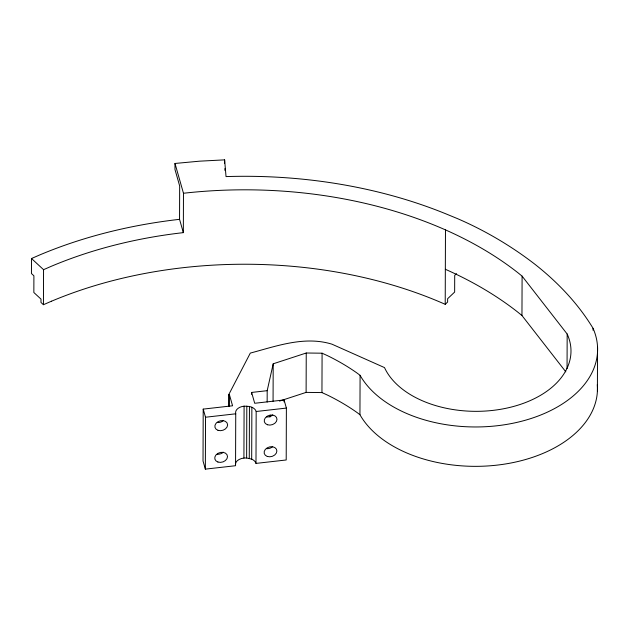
<?xml version="1.0" encoding="UTF-8"?>
<svg xmlns="http://www.w3.org/2000/svg" width="629" height="629" viewBox="0 0 629 629"><rect width="100%" height="100%" fill="white"/><g stroke="black" fill="none" stroke-linecap="round" stroke-linejoin="round"><path stroke-width="0.94" d="M593.037 330.233L593.045 328.307A371.959 236.598 0.2 0 0 534.729 264.125C511.07 245.892 485.156 230.607 457.747 218.735L447.934 214.686A371.59 236.362 0.2 0 0 226.031 176.592L224.624 159.868L199.715 161.166L174.988 163.461L174.972 169.468L179.666 185.956L179.548 219.332A371.59 236.362 0.2 0 0 39.792 254.91L31.505 258.519L31.45 273.544L33.903 275.809L33.848 292.501L40.995 299.113L40.979 302.447L43.432 304.719L51.444 301.22M43.432 304.719L43.558 269.676L31.505 258.519M43.558 269.676L51.57 266.177A350.337 222.847 0.2 0 1 183.338 232.636L183.471 193.252L174.988 163.461M228.484 406.436L228.524 395.059L229.491 394.949L232.573 405.784L203.206 409.109L203.025 461.002L205.345 469.132L235.561 465.712L235.741 413.811A10.378 6.605 0.2 0 1 244.099 406.153L249.454 406.452L251.867 407.246A10.378 6.605 0.2 0 1 256.168 411.5L255.987 463.4L286.203 459.98L286.384 408.079L284.072 399.958L254.706 403.275L251.616 392.441L267.191 390.68L273.198 363.806L306.244 353.011L322.087 353.191L327.599 355.715A215.912 137.334 0.2 0 1 357.437 373.327L360.087 375.34A122.403 77.854 0.2 0 0 512.572 423.325A122.403 77.854 0.2 0 0 593.045 328.307M205.345 469.132L205.526 417.231L203.206 409.109M224.608 163.304L224.624 159.868M229.451 406.326L229.491 394.949M235.427 463.99A10.378 6.605 0.2 0 1 243.918 458.054L244.099 406.153M255.987 463.4A10.378 6.605 0.2 0 0 251.686 459.139L246.631 457.975L246.812 406.082M249.273 458.344L249.454 406.452M251.616 394.344L251.616 392.441M251.686 459.139L251.867 407.246M267.152 402.057L267.191 390.68M273.065 401.263L273.198 363.806M284.064 401.915L284.072 399.958M279.488 401.09L306.111 392.394L306.244 353.011M597.291 384.633A122.403 77.854 0.2 0 1 499.355 464.847A122.403 77.854 0.2 0 1 359.945 414.723L357.296 412.71A215.912 137.334 0.2 0 0 327.465 395.098L321.946 392.575L322.087 353.191M359.945 414.723L360.087 375.34M51.46 301.228A350.314 222.823 0.2 0 1 445.214 304.318L445.474 229.899M565.833 371.857L521.96 315.522L522.101 276.139L517.934 272.758A350.298 222.815 0.2 0 0 183.479 193.26M567.051 368.602L567.169 334.023L522.101 276.139M597.393 391.324L597.55 347.161M269.951 417.09L270.368 415.234M228.524 395.059L250.303 353.097C276.713 346.044 304.609 335.752 331.939 344.173L384.508 367.603A95.152 60.526 0.2 0 0 502.54 408.96A95.152 60.526 0.2 0 0 567.169 334.023M456.512 273.662L454.704 275.376L454.649 292.06L447.636 298.704L447.62 302.038L445.214 304.318M205.526 417.231L235.741 413.811M256.168 411.5L286.384 408.079M243.918 458.054L246.631 457.975M306.111 392.394L321.946 392.575M521.96 315.522L517.801 312.141A350.274 222.8 0.2 0 0 445.34 269.275M179.548 219.332L183.338 232.636M224.836 168.666L224.993 170.522M223.421 420.534A6.487 4.922 -15.9 0 1 217.249 422.531M223.311 452.235A6.487 4.922 -15.9 0 1 217.139 454.232M272.789 414.943A6.487 4.922 -15.9 0 1 266.617 416.941M272.679 446.653A6.487 4.922 -15.9 0 1 266.507 448.642M218.027 430.33A6.487 4.922 -15.9 0 0 227.619 424.905A6.487 4.922 -15.9 0 0 218.059 421.658A6.487 4.922 -15.9 0 0 218.027 430.33M217.917 462.032A6.487 4.922 -15.9 0 0 227.509 456.615A6.487 4.922 -15.9 0 0 217.948 453.36A6.487 4.922 -15.9 0 0 217.917 462.032M267.396 424.74A6.487 4.922 -15.9 0 0 276.988 419.323A6.487 4.922 -15.9 0 0 267.427 416.068A6.487 4.922 -15.9 0 0 267.396 424.74M267.286 456.442A6.487 4.922 -15.9 0 0 276.878 451.024A6.487 4.922 -15.9 0 0 267.317 447.769A6.487 4.922 -15.9 0 0 267.286 456.442"/></g></svg>
